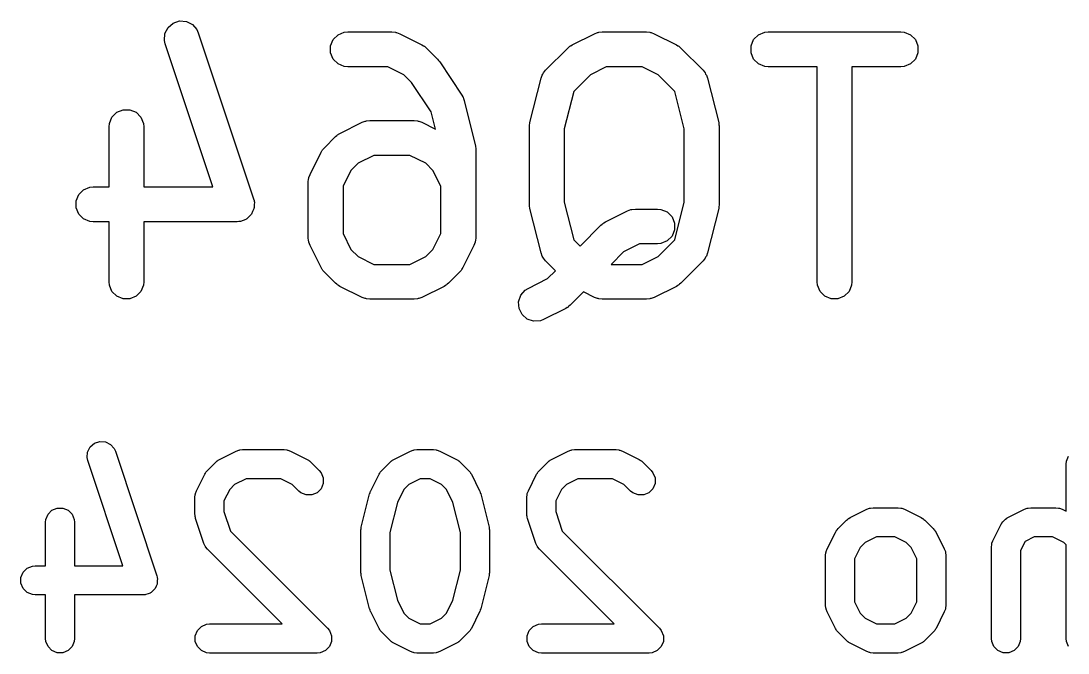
# Model space of a CAD drawing. Extents: x 0.03 to 1.98, y 0.07 to 3.6.
# Drawn here: x 0.7658 to 1.1264, y 2.4607 to 2.6782 of the extents above; entities that cross this region are included whole.
import ezdxf

# ---------------------------------------------------------------- set-up
doc = ezdxf.new("R2010")
doc.units = 0
doc.header["$MEASUREMENT"] = 0
doc.layers.add('BLACK', color=7, linetype='CONTINUOUS')

msp = doc.modelspace()

# ---------------------------------------------------------------- linework, layer by layer
at = {"layer": 'BLACK', "linetype": 'CONTINUOUS'}
for p, q in [((0.81542, 2.67381), (0.81647, 2.67591)), ((0.81647, 2.67591), (0.81824, 2.67744)), ((0.81824, 2.67744), (0.82046, 2.67818)), ((0.82046, 2.67818), (0.82279, 2.67801)), ((0.82279, 2.67801), (0.82489, 2.67697)), ((0.82489, 2.67697), (0.82642, 2.6752)), ((0.81525, 2.67148), (0.81542, 2.67381)), ((0.82642, 2.6752), (0.8269, 2.67412)), ((0.8269, 2.67412), (0.84595, 2.61698)), ((0.87247, 2.66959), (0.87336, 2.67175)), ((0.87336, 2.67175), (0.87502, 2.67341)), ((0.87502, 2.67341), (0.87718, 2.6743)), ((0.87718, 2.6743), (0.87835, 2.67442)), ((0.87835, 2.67442), (0.89359, 2.67442)), ((0.89359, 2.67442), (0.89476, 2.6743)), ((0.89476, 2.6743), (0.89496, 2.67422)), ((0.89496, 2.67422), (0.89517, 2.6742)), ((0.89517, 2.6742), (0.89627, 2.67378)), ((0.89627, 2.67378), (0.90389, 2.66997)), ((0.95567, 2.66997), (0.96329, 2.67378)), ((0.96329, 2.67378), (0.96438, 2.6742)), ((0.96438, 2.6742), (0.9646, 2.67422)), ((0.9646, 2.67422), (0.9648, 2.6743)), ((0.9648, 2.6743), (0.96597, 2.67442)), ((0.96597, 2.67442), (0.98121, 2.67442)), ((0.98121, 2.67442), (0.98238, 2.6743)), ((0.98238, 2.6743), (0.98258, 2.67422)), ((0.98258, 2.67422), (0.98279, 2.6742)), ((0.98279, 2.6742), (0.98389, 2.67378)), ((0.98389, 2.67378), (0.99151, 2.66997)), ((1.01723, 2.66959), (1.01812, 2.67175)), ((1.01812, 2.67175), (1.01978, 2.67341)), ((1.01978, 2.67341), (1.02194, 2.6743)), ((1.02194, 2.6743), (1.02311, 2.67442)), ((1.02311, 2.67442), (1.06883, 2.67442)), ((1.06883, 2.67442), (1.07, 2.6743)), ((1.07, 2.6743), (1.07216, 2.67341)), ((1.07216, 2.67341), (1.07382, 2.67175)), ((1.07382, 2.67175), (1.07471, 2.66959)), ((0.81552, 2.67033), (0.81525, 2.67148)), ((0.83193, 2.62108), (0.81552, 2.67033)), ((0.87247, 2.66725), (0.87247, 2.66959)), ((0.90389, 2.66997), (0.90439, 2.66966)), ((0.90439, 2.66966), (0.90454, 2.6696)), ((0.90454, 2.6696), (0.90471, 2.66946)), ((0.90471, 2.66946), (0.90489, 2.66935)), ((0.90489, 2.66935), (0.90499, 2.66923)), ((0.90499, 2.66923), (0.90545, 2.66885)), ((0.90545, 2.66885), (0.90926, 2.66504)), ((0.94649, 2.66123), (0.95411, 2.66885)), ((0.95411, 2.66885), (0.95457, 2.66923)), ((0.95457, 2.66923), (0.95467, 2.66935)), ((0.95467, 2.66935), (0.95485, 2.66946)), ((0.95485, 2.66946), (0.95502, 2.6696)), ((0.95502, 2.6696), (0.95516, 2.66966)), ((0.95516, 2.66966), (0.95567, 2.66997)), ((0.99151, 2.66997), (0.99201, 2.66966)), ((0.99201, 2.66966), (0.99216, 2.6696)), ((0.99216, 2.6696), (0.99232, 2.66946)), ((0.99232, 2.66946), (0.99251, 2.66935)), ((0.99251, 2.66935), (0.99261, 2.66923)), ((0.99261, 2.66923), (0.99307, 2.66885)), ((0.99307, 2.66885), (1.00069, 2.66123)), ((1.01723, 2.66725), (1.01723, 2.66959)), ((1.07471, 2.66959), (1.07471, 2.66725)), ((0.87336, 2.66508), (0.87247, 2.66725)), ((0.87502, 2.66343), (0.87336, 2.66508)), ((0.90926, 2.66504), (0.90926, 2.66504)), ((0.90926, 2.66504), (0.90926, 2.66504)), ((0.90926, 2.66504), (0.90964, 2.66458)), ((0.90964, 2.66458), (0.91001, 2.66413)), ((1.01812, 2.66508), (1.01723, 2.66725)), ((1.01978, 2.66343), (1.01812, 2.66508)), ((1.07382, 2.66508), (1.07216, 2.66343)), ((1.07471, 2.66725), (1.07382, 2.66508)), ((0.87718, 2.66253), (0.87502, 2.66343)), ((0.87835, 2.66242), (0.87718, 2.66253)), ((0.89217, 2.66242), (0.87835, 2.66242)), ((0.89765, 2.65968), (0.89217, 2.66242)), ((0.91001, 2.66413), (0.91001, 2.66413)), ((0.91001, 2.66413), (0.91001, 2.66413)), ((0.91001, 2.66413), (0.91763, 2.6527)), ((0.94574, 2.66032), (0.94649, 2.66123)), ((0.96739, 2.66242), (0.9619, 2.65968)), ((0.97979, 2.66242), (0.96739, 2.66242)), ((0.98527, 2.65968), (0.97979, 2.66242)), ((1.00069, 2.66123), (1.00143, 2.66032)), ((1.02194, 2.66253), (1.01978, 2.66343)), ((1.02311, 2.66242), (1.02194, 2.66253)), ((1.03997, 2.66242), (1.02311, 2.66242)), ((1.03997, 2.58842), (1.03997, 2.66242)), ((1.06883, 2.66242), (1.05197, 2.66242)), ((1.05197, 2.66242), (1.05197, 2.58842)), ((1.07, 2.66253), (1.06883, 2.66242)), ((1.07216, 2.66343), (1.07, 2.66253)), ((0.90035, 2.65698), (0.89765, 2.65968)), ((0.9411, 2.64321), (0.94491, 2.65844)), ((0.94491, 2.65844), (0.94531, 2.65955)), ((0.94531, 2.65955), (0.94557, 2.65991)), ((0.94557, 2.65991), (0.94574, 2.66032)), ((0.9619, 2.65968), (0.95615, 2.65392)), ((0.99103, 2.65392), (0.98527, 2.65968)), ((1.00143, 2.66032), (1.0016, 2.65991)), ((1.0016, 2.65991), (1.00187, 2.65955)), ((1.00187, 2.65955), (1.00227, 2.65844)), ((1.00227, 2.65844), (1.00608, 2.64321)), ((0.90707, 2.64691), (0.90035, 2.65698)), ((0.95615, 2.65392), (0.95292, 2.64101)), ((0.99425, 2.64101), (0.99103, 2.65392)), ((0.91763, 2.6527), (0.91797, 2.65205)), ((0.91797, 2.65205), (0.91806, 2.65193)), ((0.91806, 2.65193), (0.91811, 2.65179)), ((0.91811, 2.65179), (0.91818, 2.65166)), ((0.91818, 2.65166), (0.91821, 2.65152)), ((0.91821, 2.65152), (0.91846, 2.65083)), ((0.91846, 2.65083), (0.92227, 2.63559)), ((0.79717, 2.64508), (0.79883, 2.64674)), ((0.79883, 2.64674), (0.80099, 2.64764)), ((0.80099, 2.64764), (0.80333, 2.64764)), ((0.80333, 2.64764), (0.80549, 2.64674)), ((0.80549, 2.64674), (0.80715, 2.64508)), ((0.90855, 2.64098), (0.90707, 2.64691)), ((0.79616, 2.64175), (0.79627, 2.64292)), ((0.79627, 2.64292), (0.79717, 2.64508)), ((0.80715, 2.64508), (0.80804, 2.64292)), ((0.80804, 2.64292), (0.80816, 2.64175)), ((0.87567, 2.6395), (0.88329, 2.64331)), ((0.88329, 2.64331), (0.88438, 2.64373)), ((0.88438, 2.64373), (0.8846, 2.64374)), ((0.8846, 2.64374), (0.8848, 2.64383)), ((0.8848, 2.64383), (0.88597, 2.64394)), ((0.88597, 2.64394), (0.90121, 2.64394)), ((0.90121, 2.64394), (0.90238, 2.64383)), ((0.90238, 2.64383), (0.90258, 2.64374)), ((0.90258, 2.64374), (0.90279, 2.64373)), ((0.90279, 2.64373), (0.90389, 2.64331)), ((0.90389, 2.64331), (0.90855, 2.64098)), ((0.94099, 2.64248), (0.94104, 2.64292)), ((0.94104, 2.64292), (0.94107, 2.643)), ((0.94107, 2.643), (0.9411, 2.64321)), ((1.00608, 2.64321), (1.00611, 2.643)), ((1.00611, 2.643), (1.00614, 2.64292)), ((1.00614, 2.64292), (1.00618, 2.64248)), ((0.79616, 2.62108), (0.79616, 2.64175)), ((0.80816, 2.64175), (0.80816, 2.62108)), ((0.87516, 2.63918), (0.87567, 2.6395)), ((0.94092, 2.64175), (0.94094, 2.64196)), ((0.94092, 2.61508), (0.94092, 2.64175)), ((0.94093, 2.64204), (0.94099, 2.64248)), ((0.94094, 2.64196), (0.94093, 2.64204)), ((0.95292, 2.64101), (0.95292, 2.61582)), ((0.99425, 2.61582), (0.99425, 2.64101)), ((1.00618, 2.64248), (1.00625, 2.64204)), ((1.00625, 2.64204), (1.00623, 2.64196)), ((1.00623, 2.64196), (1.00625, 2.64175)), ((1.00625, 2.64175), (1.00625, 2.61508)), ((0.8703, 2.63457), (0.87411, 2.63837)), ((0.87411, 2.63837), (0.87457, 2.63875)), ((0.87457, 2.63875), (0.87467, 2.63887)), ((0.87467, 2.63887), (0.87485, 2.63899)), ((0.87485, 2.63899), (0.87502, 2.63912)), ((0.87502, 2.63912), (0.87516, 2.63918)), ((0.86536, 2.62539), (0.86917, 2.63301)), ((0.86917, 2.63301), (0.86949, 2.63351)), ((0.86949, 2.63351), (0.86955, 2.63366)), ((0.86955, 2.63366), (0.86969, 2.63382)), ((0.86969, 2.63382), (0.8698, 2.634)), ((0.8698, 2.634), (0.86992, 2.6341)), ((0.86992, 2.6341), (0.8703, 2.63457)), ((0.92227, 2.63559), (0.9223, 2.63538)), ((0.9223, 2.63538), (0.92233, 2.6353)), ((0.92233, 2.6353), (0.92237, 2.63486)), ((0.92237, 2.63486), (0.92244, 2.63442)), ((0.92244, 2.63442), (0.92243, 2.63434)), ((0.92243, 2.63434), (0.92245, 2.63413)), ((0.92245, 2.63413), (0.92245, 2.60366)), ((0.8819, 2.6292), (0.87947, 2.62677)), ((0.88739, 2.63194), (0.8819, 2.6292)), ((0.89979, 2.63194), (0.88739, 2.63194)), ((0.90527, 2.6292), (0.89979, 2.63194)), ((0.9077, 2.62677), (0.90527, 2.6292)), ((0.86494, 2.62429), (0.86536, 2.62539)), ((0.87947, 2.62677), (0.87673, 2.62129)), ((0.91045, 2.62129), (0.9077, 2.62677)), ((0.86473, 2.6227), (0.86485, 2.62387)), ((0.86473, 2.60366), (0.86473, 2.6227)), ((0.86485, 2.62387), (0.86493, 2.62407)), ((0.86493, 2.62407), (0.86494, 2.62429)), ((0.87673, 2.62129), (0.87673, 2.60507)), ((0.91045, 2.60507), (0.91045, 2.62129)), ((0.78485, 2.61625), (0.78574, 2.61842)), ((0.78574, 2.61842), (0.7874, 2.62007)), ((0.7874, 2.62007), (0.78956, 2.62097)), ((0.78956, 2.62097), (0.79073, 2.62108)), ((0.79073, 2.62108), (0.79616, 2.62108)), ((0.80816, 2.62108), (0.83193, 2.62108)), ((0.78485, 2.61391), (0.78485, 2.61625)), ((0.84595, 2.61698), (0.84608, 2.6164)), ((0.84608, 2.6164), (0.84614, 2.61625)), ((0.84614, 2.61625), (0.84614, 2.61613)), ((0.84614, 2.61613), (0.84621, 2.61583)), ((0.84621, 2.61583), (0.84614, 2.61488)), ((0.84614, 2.61488), (0.84614, 2.61391)), ((0.94094, 2.61488), (0.94092, 2.61508)), ((0.94093, 2.61479), (0.94094, 2.61488)), ((0.94099, 2.61435), (0.94093, 2.61479)), ((0.94104, 2.61391), (0.94099, 2.61435)), ((0.95292, 2.61582), (0.95615, 2.60291)), ((0.99103, 2.60291), (0.99425, 2.61582)), ((1.00618, 2.61435), (1.00614, 2.61391)), ((1.00625, 2.61479), (1.00618, 2.61435)), ((1.00625, 2.61508), (1.00623, 2.61488)), ((1.00623, 2.61488), (1.00625, 2.61479)), ((0.78574, 2.61175), (0.78485, 2.61391)), ((0.7874, 2.6101), (0.78574, 2.61175)), ((0.84427, 2.61078), (0.84359, 2.6101)), ((0.84499, 2.61141), (0.84427, 2.61078)), ((0.84509, 2.6116), (0.84499, 2.61141)), ((0.84524, 2.61175), (0.84509, 2.6116)), ((0.84561, 2.61264), (0.84524, 2.61175)), ((0.84604, 2.6135), (0.84561, 2.61264)), ((0.84606, 2.61371), (0.84604, 2.6135)), ((0.84614, 2.61391), (0.84606, 2.61371)), ((0.94107, 2.61383), (0.94104, 2.61391)), ((0.9411, 2.61363), (0.94107, 2.61383)), ((0.94491, 2.59839), (0.9411, 2.61363)), ((0.9671, 2.60902), (0.97471, 2.61283)), ((0.97471, 2.61283), (0.97581, 2.61325)), ((0.97581, 2.61325), (0.97603, 2.61327)), ((0.97603, 2.61327), (0.97623, 2.61335)), ((0.97623, 2.61335), (0.9774, 2.61347)), ((0.9774, 2.61347), (0.98502, 2.61347)), ((0.98502, 2.61347), (0.98619, 2.61335)), ((0.98619, 2.61335), (0.98835, 2.61245)), ((0.98835, 2.61245), (0.99001, 2.6108)), ((0.99001, 2.6108), (0.9909, 2.60864)), ((1.00608, 2.61363), (1.00227, 2.59839)), ((1.00611, 2.61383), (1.00608, 2.61363)), ((1.00614, 2.61391), (1.00611, 2.61383)), ((0.78956, 2.6092), (0.7874, 2.6101)), ((0.79073, 2.60908), (0.78956, 2.6092)), ((0.79616, 2.60908), (0.79073, 2.60908)), ((0.79616, 2.58842), (0.79616, 2.60908)), ((0.84025, 2.60908), (0.80816, 2.60908)), ((0.80816, 2.60908), (0.80816, 2.58842)), ((0.84085, 2.60914), (0.84025, 2.60908)), ((0.84101, 2.60913), (0.84085, 2.60914)), ((0.84112, 2.60917), (0.84101, 2.60913)), ((0.84143, 2.6092), (0.84112, 2.60917)), ((0.84231, 2.60957), (0.84143, 2.6092)), ((0.84323, 2.60987), (0.84231, 2.60957)), ((0.84339, 2.61001), (0.84323, 2.60987)), ((0.84359, 2.6101), (0.84339, 2.61001)), ((0.95835, 2.60071), (0.96554, 2.6079)), ((0.96554, 2.6079), (0.966, 2.60828)), ((0.966, 2.60828), (0.9661, 2.6084)), ((0.9661, 2.6084), (0.96628, 2.60851)), ((0.96628, 2.60851), (0.96645, 2.60864)), ((0.96645, 2.60864), (0.96659, 2.60871)), ((0.96659, 2.60871), (0.9671, 2.60902)), ((0.9909, 2.60864), (0.9909, 2.60629)), ((0.86485, 2.60249), (0.86473, 2.60366)), ((0.87673, 2.60507), (0.87947, 2.59959)), ((0.9077, 2.59959), (0.91045, 2.60507)), ((0.92245, 2.60366), (0.92233, 2.60249)), ((0.99001, 2.60413), (0.98835, 2.60248)), ((0.9909, 2.60629), (0.99001, 2.60413)), ((0.86493, 2.60229), (0.86485, 2.60249)), ((0.86494, 2.60207), (0.86493, 2.60229)), ((0.86536, 2.60097), (0.86494, 2.60207)), ((0.86917, 2.59335), (0.86536, 2.60097)), ((0.92181, 2.60097), (0.918, 2.59335)), ((0.92223, 2.60207), (0.92181, 2.60097)), ((0.92225, 2.60229), (0.92223, 2.60207)), ((0.92233, 2.60249), (0.92225, 2.60229)), ((0.95615, 2.60291), (0.95835, 2.60071)), ((0.97881, 2.60147), (0.97333, 2.59872)), ((0.98502, 2.60147), (0.97881, 2.60147)), ((0.98619, 2.60158), (0.98502, 2.60147)), ((0.98527, 2.59716), (0.99103, 2.60291)), ((0.98835, 2.60248), (0.98619, 2.60158)), ((0.87947, 2.59959), (0.8819, 2.59716)), ((0.8819, 2.59716), (0.88739, 2.59442)), ((0.89979, 2.59442), (0.90527, 2.59716)), ((0.90527, 2.59716), (0.9077, 2.59959)), ((0.94531, 2.59728), (0.94491, 2.59839)), ((0.94557, 2.59692), (0.94531, 2.59728)), ((0.94574, 2.59651), (0.94557, 2.59692)), ((0.94649, 2.5956), (0.94574, 2.59651)), ((0.97333, 2.59872), (0.96903, 2.59442)), ((0.97979, 2.59442), (0.98527, 2.59716)), ((1.00143, 2.59651), (1.00069, 2.5956)), ((1.0016, 2.59692), (1.00143, 2.59651)), ((1.00187, 2.59728), (1.0016, 2.59692)), ((1.00227, 2.59839), (1.00187, 2.59728)), ((0.86949, 2.59285), (0.86917, 2.59335)), ((0.86955, 2.5927), (0.86949, 2.59285)), ((0.86969, 2.59254), (0.86955, 2.5927)), ((0.8698, 2.59236), (0.86969, 2.59254)), ((0.88739, 2.59442), (0.89979, 2.59442)), ((0.91749, 2.59254), (0.91738, 2.59236)), ((0.91762, 2.5927), (0.91749, 2.59254)), ((0.91769, 2.59285), (0.91762, 2.5927)), ((0.918, 2.59335), (0.91769, 2.59285)), ((0.94986, 2.59223), (0.94649, 2.5956)), ((0.96903, 2.59442), (0.97979, 2.59442)), ((1.00069, 2.5956), (0.99307, 2.58798)), ((0.86992, 2.59225), (0.8698, 2.59236)), ((0.8703, 2.59179), (0.86992, 2.59225)), ((0.87411, 2.58798), (0.8703, 2.59179)), ((0.91688, 2.59179), (0.91307, 2.58798)), ((0.91726, 2.59225), (0.91688, 2.59179)), ((0.91738, 2.59236), (0.91726, 2.59225)), ((0.94043, 2.58617), (0.94718, 2.58954)), ((0.94718, 2.58954), (0.94986, 2.59223)), ((0.79627, 2.58725), (0.79616, 2.58842)), ((0.79717, 2.58508), (0.79627, 2.58725)), ((0.80804, 2.58725), (0.80715, 2.58508)), ((0.80816, 2.58842), (0.80804, 2.58725)), ((0.87457, 2.58761), (0.87411, 2.58798)), ((0.87467, 2.58749), (0.87457, 2.58761)), ((0.87485, 2.58737), (0.87467, 2.58749)), ((0.87502, 2.58724), (0.87485, 2.58737)), ((0.87516, 2.58718), (0.87502, 2.58724)), ((0.87567, 2.58686), (0.87516, 2.58718)), ((0.88329, 2.58305), (0.87567, 2.58686)), ((0.91151, 2.58686), (0.90389, 2.58305)), ((0.91201, 2.58718), (0.91151, 2.58686)), ((0.91216, 2.58724), (0.91201, 2.58718)), ((0.91232, 2.58737), (0.91216, 2.58724)), ((0.91251, 2.58749), (0.91232, 2.58737)), ((0.91261, 2.58761), (0.91251, 2.58749)), ((0.91307, 2.58798), (0.91261, 2.58761)), ((0.9379, 2.58377), (0.93943, 2.58554)), ((0.93943, 2.58554), (0.94043, 2.58617)), ((0.99151, 2.58686), (0.98389, 2.58305)), ((0.99201, 2.58718), (0.99151, 2.58686)), ((0.99216, 2.58724), (0.99201, 2.58718)), ((0.99232, 2.58737), (0.99216, 2.58724)), ((0.99251, 2.58749), (0.99232, 2.58737)), ((0.99261, 2.58761), (0.99251, 2.58749)), ((0.99307, 2.58798), (0.99261, 2.58761)), ((1.04008, 2.58725), (1.03997, 2.58842)), ((1.04098, 2.58508), (1.04008, 2.58725)), ((1.05185, 2.58725), (1.05096, 2.58508)), ((1.05197, 2.58842), (1.05185, 2.58725)), ((0.79883, 2.58343), (0.79717, 2.58508)), ((0.80099, 2.58253), (0.79883, 2.58343)), ((0.80333, 2.58253), (0.80099, 2.58253)), ((0.80549, 2.58343), (0.80333, 2.58253)), ((0.80715, 2.58508), (0.80549, 2.58343)), ((0.88438, 2.58263), (0.88329, 2.58305)), ((0.8846, 2.58262), (0.88438, 2.58263)), ((0.8848, 2.58253), (0.8846, 2.58262)), ((0.88597, 2.58242), (0.8848, 2.58253)), ((0.90121, 2.58242), (0.88597, 2.58242)), ((0.90238, 2.58253), (0.90121, 2.58242)), ((0.90258, 2.58262), (0.90238, 2.58253)), ((0.90279, 2.58263), (0.90258, 2.58262)), ((0.90389, 2.58305), (0.90279, 2.58263)), ((0.93716, 2.58155), (0.9379, 2.58377)), ((0.95953, 2.58493), (0.95497, 2.58037)), ((0.96329, 2.58305), (0.95953, 2.58493)), ((0.96438, 2.58263), (0.96329, 2.58305)), ((0.9646, 2.58262), (0.96438, 2.58263)), ((0.9648, 2.58253), (0.9646, 2.58262)), ((0.96597, 2.58242), (0.9648, 2.58253)), ((0.98121, 2.58242), (0.96597, 2.58242)), ((0.98238, 2.58253), (0.98121, 2.58242)), ((0.98258, 2.58262), (0.98238, 2.58253)), ((0.98279, 2.58263), (0.98258, 2.58262)), ((0.98389, 2.58305), (0.98279, 2.58263)), ((1.04264, 2.58343), (1.04098, 2.58508)), ((1.0448, 2.58253), (1.04264, 2.58343)), ((1.04714, 2.58253), (1.0448, 2.58253)), ((1.0493, 2.58343), (1.04714, 2.58253)), ((1.05096, 2.58508), (1.0493, 2.58343)), ((0.93733, 2.57921), (0.93716, 2.58155)), ((0.93837, 2.57712), (0.93733, 2.57921)), ((0.95341, 2.57924), (0.9458, 2.57543)), ((0.95392, 2.57956), (0.95341, 2.57924)), ((0.95406, 2.57962), (0.95392, 2.57956)), ((0.95423, 2.57975), (0.95406, 2.57962)), ((0.95441, 2.57987), (0.95423, 2.57975)), ((0.95451, 2.57999), (0.95441, 2.57987)), ((0.95497, 2.58037), (0.95451, 2.57999)), ((0.94014, 2.57559), (0.93837, 2.57712)), ((0.94236, 2.57485), (0.94014, 2.57559)), ((0.9447, 2.57501), (0.94236, 2.57485)), ((0.9458, 2.57543), (0.9447, 2.57501)), ((0.78877, 2.52985), (0.78964, 2.5316)), ((0.78964, 2.5316), (0.79111, 2.53288)), ((0.79111, 2.53288), (0.79296, 2.53349)), ((0.79296, 2.53349), (0.79491, 2.53336)), ((0.79491, 2.53336), (0.79665, 2.53248)), ((0.79665, 2.53248), (0.79793, 2.53101)), ((0.78863, 2.52791), (0.78877, 2.52985)), ((0.78884, 2.52695), (0.78863, 2.52791)), ((0.79793, 2.53101), (0.79833, 2.53011)), ((0.79833, 2.53011), (0.81262, 2.48726)), ((0.83421, 2.52729), (0.83992, 2.53015)), ((0.83992, 2.53015), (0.84084, 2.5305)), ((0.84084, 2.5305), (0.84102, 2.53051)), ((0.84102, 2.53051), (0.84118, 2.53058)), ((0.84118, 2.53058), (0.84216, 2.53068)), ((0.84216, 2.53068), (0.85645, 2.53068)), ((0.85645, 2.53068), (0.85742, 2.53058)), ((0.85742, 2.53058), (0.85759, 2.53051)), ((0.85759, 2.53051), (0.85777, 2.5305)), ((0.85777, 2.5305), (0.85868, 2.53015)), ((0.85868, 2.53015), (0.8644, 2.52729)), ((0.89421, 2.52729), (0.89992, 2.53015)), ((0.89992, 2.53015), (0.90084, 2.5305)), ((0.90084, 2.5305), (0.90102, 2.53051)), ((0.90102, 2.53051), (0.90118, 2.53058)), ((0.90118, 2.53058), (0.90216, 2.53068)), ((0.90216, 2.53068), (0.90787, 2.53068)), ((0.90787, 2.53068), (0.90885, 2.53058)), ((0.90885, 2.53058), (0.90902, 2.53051)), ((0.90902, 2.53051), (0.90919, 2.5305)), ((0.90919, 2.5305), (0.91011, 2.53015)), ((0.91011, 2.53015), (0.91582, 2.52729)), ((0.9485, 2.52729), (0.95421, 2.53015)), ((0.95421, 2.53015), (0.95512, 2.5305)), ((0.95512, 2.5305), (0.9553, 2.53051)), ((0.9553, 2.53051), (0.95547, 2.53058)), ((0.95547, 2.53058), (0.95645, 2.53068)), ((0.95645, 2.53068), (0.97073, 2.53068)), ((0.97073, 2.53068), (0.97171, 2.53058)), ((0.97171, 2.53058), (0.97187, 2.53051)), ((0.97187, 2.53051), (0.97205, 2.5305)), ((0.97205, 2.5305), (0.97297, 2.53015)), ((0.97297, 2.53015), (0.97868, 2.52729)), ((1.12583, 2.52665), (1.12657, 2.52845)), ((0.80094, 2.49068), (0.78884, 2.52695)), ((0.83005, 2.5235), (0.83291, 2.52635)), ((0.83291, 2.52635), (0.83329, 2.52667)), ((0.83329, 2.52667), (0.83338, 2.52677)), ((0.83338, 2.52677), (0.83353, 2.52686)), ((0.83353, 2.52686), (0.83367, 2.52698)), ((0.83367, 2.52698), (0.83379, 2.52703)), ((0.83379, 2.52703), (0.83421, 2.52729)), ((0.8644, 2.52729), (0.86482, 2.52703)), ((0.86482, 2.52703), (0.86494, 2.52698)), ((0.86494, 2.52698), (0.86507, 2.52686)), ((0.86507, 2.52686), (0.86523, 2.52677)), ((0.86523, 2.52677), (0.86531, 2.52667)), ((0.86531, 2.52667), (0.8657, 2.52635)), ((0.8657, 2.52635), (0.86855, 2.5235)), ((0.89005, 2.5235), (0.89291, 2.52635)), ((0.89291, 2.52635), (0.89329, 2.52667)), ((0.89329, 2.52667), (0.89338, 2.52677)), ((0.89338, 2.52677), (0.89353, 2.52686)), ((0.89353, 2.52686), (0.89367, 2.52698)), ((0.89367, 2.52698), (0.89379, 2.52703)), ((0.89379, 2.52703), (0.89421, 2.52729)), ((0.91582, 2.52729), (0.91624, 2.52703)), ((0.91624, 2.52703), (0.91637, 2.52698)), ((0.91637, 2.52698), (0.9165, 2.52686)), ((0.9165, 2.52686), (0.91665, 2.52677)), ((0.91665, 2.52677), (0.91674, 2.52667)), ((0.91674, 2.52667), (0.91712, 2.52635)), ((0.91712, 2.52635), (0.91998, 2.5235)), ((0.94434, 2.5235), (0.9472, 2.52635)), ((0.9472, 2.52635), (0.94758, 2.52667)), ((0.94758, 2.52667), (0.94767, 2.52677)), ((0.94767, 2.52677), (0.94782, 2.52686)), ((0.94782, 2.52686), (0.94795, 2.52698)), ((0.94795, 2.52698), (0.94808, 2.52703)), ((0.94808, 2.52703), (0.9485, 2.52729)), ((0.97868, 2.52729), (0.9791, 2.52703)), ((0.9791, 2.52703), (0.97922, 2.52698)), ((0.97922, 2.52698), (0.97936, 2.52686)), ((0.97936, 2.52686), (0.97951, 2.52677)), ((0.97951, 2.52677), (0.9796, 2.52667)), ((0.9796, 2.52667), (0.97998, 2.52635)), ((0.97998, 2.52635), (0.98284, 2.5235)), ((1.12573, 2.52568), (1.12583, 2.52665)), ((1.12573, 2.50948), (1.12573, 2.52568)), ((0.82626, 2.51648), (0.82912, 2.5222)), ((0.82912, 2.5222), (0.82938, 2.52262)), ((0.82938, 2.52262), (0.82943, 2.52274)), ((0.82943, 2.52274), (0.82954, 2.52288)), ((0.82954, 2.52288), (0.82964, 2.52303)), ((0.82964, 2.52303), (0.82974, 2.52311)), ((0.82974, 2.52311), (0.83005, 2.5235)), ((0.84334, 2.52068), (0.83941, 2.51871)), ((0.85527, 2.52068), (0.84334, 2.52068)), ((0.8592, 2.51871), (0.85527, 2.52068)), ((0.86855, 2.5235), (0.86917, 2.52274)), ((0.86917, 2.52274), (0.86992, 2.52094)), ((0.86992, 2.52094), (0.86992, 2.51899)), ((0.88626, 2.51648), (0.88912, 2.5222)), ((0.88912, 2.5222), (0.88938, 2.52262)), ((0.88938, 2.52262), (0.88943, 2.52274)), ((0.88943, 2.52274), (0.88954, 2.52288)), ((0.88954, 2.52288), (0.88964, 2.52303)), ((0.88964, 2.52303), (0.88974, 2.52311)), ((0.88974, 2.52311), (0.89005, 2.5235)), ((0.90334, 2.52068), (0.89941, 2.51871)), ((0.90669, 2.52068), (0.90334, 2.52068)), ((0.91063, 2.51871), (0.90669, 2.52068)), ((0.91998, 2.5235), (0.9203, 2.52311)), ((0.9203, 2.52311), (0.9204, 2.52303)), ((0.9204, 2.52303), (0.92049, 2.52288)), ((0.92049, 2.52288), (0.9206, 2.52274)), ((0.9206, 2.52274), (0.92065, 2.52262)), ((0.92065, 2.52262), (0.92092, 2.5222)), ((0.92092, 2.5222), (0.92377, 2.51648)), ((0.94054, 2.51648), (0.9434, 2.5222)), ((0.9434, 2.5222), (0.94367, 2.52262)), ((0.94367, 2.52262), (0.94372, 2.52274)), ((0.94372, 2.52274), (0.94383, 2.52288)), ((0.94383, 2.52288), (0.94392, 2.52303)), ((0.94392, 2.52303), (0.94402, 2.52311)), ((0.94402, 2.52311), (0.94434, 2.5235)), ((0.95763, 2.52068), (0.95369, 2.51871)), ((0.96955, 2.52068), (0.95763, 2.52068)), ((0.97348, 2.51871), (0.96955, 2.52068)), ((0.98284, 2.5235), (0.98346, 2.52274)), ((0.98346, 2.52274), (0.98421, 2.52094)), ((0.98421, 2.52094), (0.98421, 2.51899)), ((0.8377, 2.517), (0.83573, 2.51307)), ((0.83941, 2.51871), (0.8377, 2.517)), ((0.86148, 2.51643), (0.8592, 2.51871)), ((0.86917, 2.51718), (0.86779, 2.5158)), ((0.86992, 2.51899), (0.86917, 2.51718)), ((0.8977, 2.517), (0.89545, 2.5125)), ((0.89941, 2.51871), (0.8977, 2.517)), ((0.91234, 2.517), (0.91063, 2.51871)), ((0.91458, 2.5125), (0.91234, 2.517)), ((0.95198, 2.517), (0.95002, 2.51307)), ((0.95369, 2.51871), (0.95198, 2.517)), ((0.97577, 2.51643), (0.97348, 2.51871)), ((0.98346, 2.51718), (0.98208, 2.5158)), ((0.98421, 2.51899), (0.98346, 2.51718)), ((0.82573, 2.51425), (0.82583, 2.51522)), ((0.82573, 2.50853), (0.82573, 2.51425)), ((0.82583, 2.51522), (0.8259, 2.51539)), ((0.8259, 2.51539), (0.82591, 2.51557)), ((0.82591, 2.51557), (0.82626, 2.51648)), ((0.86224, 2.5158), (0.86148, 2.51643)), ((0.86404, 2.51506), (0.86224, 2.5158)), ((0.86599, 2.51506), (0.86404, 2.51506)), ((0.86779, 2.5158), (0.86599, 2.51506)), ((0.88302, 2.50403), (0.88588, 2.51546)), ((0.88588, 2.51546), (0.88591, 2.51553)), ((0.88591, 2.51557), (0.88606, 2.51597)), ((0.88591, 2.51553), (0.88591, 2.51557)), ((0.88606, 2.51597), (0.88621, 2.51638)), ((0.88621, 2.51638), (0.88623, 2.51641)), ((0.88623, 2.51641), (0.88626, 2.51648)), ((0.92377, 2.51648), (0.9238, 2.51641)), ((0.9238, 2.51641), (0.92382, 2.51638)), ((0.92382, 2.51638), (0.92397, 2.51597)), ((0.92397, 2.51597), (0.92412, 2.51557)), ((0.92412, 2.51557), (0.92413, 2.51553)), ((0.92413, 2.51553), (0.92415, 2.51546)), ((0.92415, 2.51546), (0.92701, 2.50403)), ((0.94002, 2.51425), (0.94011, 2.51522)), ((0.94002, 2.50853), (0.94002, 2.51425)), ((0.94011, 2.51522), (0.94018, 2.51539)), ((0.94018, 2.51539), (0.94019, 2.51557)), ((0.94019, 2.51557), (0.94054, 2.51648)), ((0.97652, 2.5158), (0.97577, 2.51643)), ((0.97833, 2.51506), (0.97652, 2.5158)), ((0.98028, 2.51506), (0.97833, 2.51506)), ((0.98208, 2.5158), (0.98028, 2.51506)), ((0.77515, 2.50845), (0.77652, 2.50983)), ((0.77652, 2.50983), (0.77833, 2.51058)), ((0.77833, 2.51058), (0.78028, 2.51058)), ((0.78028, 2.51058), (0.78208, 2.50983)), ((0.78208, 2.50983), (0.78346, 2.50845)), ((0.83573, 2.51307), (0.83573, 2.50934)), ((0.89545, 2.5125), (0.89287, 2.5022)), ((0.91716, 2.5022), (0.91458, 2.5125)), ((0.95002, 2.51307), (0.95002, 2.50934)), ((1.05135, 2.50729), (1.05707, 2.51015)), ((1.05707, 2.51015), (1.05798, 2.5105)), ((1.05798, 2.5105), (1.05816, 2.51051)), ((1.05816, 2.51051), (1.05833, 2.51058)), ((1.05833, 2.51058), (1.0593, 2.51068)), ((1.0593, 2.51068), (1.06787, 2.51068)), ((1.06787, 2.51068), (1.06885, 2.51058)), ((1.06885, 2.51058), (1.06902, 2.51051)), ((1.06902, 2.51051), (1.06919, 2.5105)), ((1.06919, 2.5105), (1.07011, 2.51015)), ((1.07011, 2.51015), (1.07582, 2.50729)), ((1.10564, 2.50729), (1.11135, 2.51015)), ((1.11135, 2.51015), (1.11227, 2.5105)), ((1.11227, 2.5105), (1.11245, 2.51051)), ((1.11245, 2.51051), (1.11261, 2.51058)), ((1.11261, 2.51058), (1.11359, 2.51068)), ((1.11359, 2.51068), (1.12216, 2.51068)), ((1.12216, 2.51068), (1.12314, 2.51058)), ((1.12314, 2.51058), (1.1233, 2.51051)), ((1.1233, 2.51051), (1.12348, 2.5105)), ((1.12348, 2.5105), (1.1244, 2.51015)), ((1.1244, 2.51015), (1.12573, 2.50948)), ((0.7743, 2.50568), (0.7744, 2.50665)), ((0.7744, 2.50665), (0.77515, 2.50845)), ((0.78346, 2.50845), (0.78421, 2.50665)), ((0.78421, 2.50665), (0.7843, 2.50568)), ((0.82578, 2.50804), (0.82573, 2.50853)), ((0.82577, 2.50791), (0.82578, 2.50804)), ((0.82581, 2.50773), (0.82577, 2.50791)), ((0.82583, 2.50756), (0.82581, 2.50773)), ((0.82588, 2.50744), (0.82583, 2.50756)), ((0.82599, 2.50695), (0.82588, 2.50744)), ((0.82884, 2.49838), (0.82599, 2.50695)), ((0.83573, 2.50934), (0.83796, 2.50266)), ((0.94007, 2.50804), (0.94002, 2.50853)), ((0.94006, 2.50791), (0.94007, 2.50804)), ((0.9401, 2.50773), (0.94006, 2.50791)), ((0.94011, 2.50756), (0.9401, 2.50773)), ((0.94016, 2.50744), (0.94011, 2.50756)), ((0.94027, 2.50695), (0.94016, 2.50744)), ((0.94313, 2.49838), (0.94027, 2.50695)), ((0.95002, 2.50934), (0.95224, 2.50266)), ((1.0472, 2.5035), (1.05005, 2.50635)), ((1.05005, 2.50635), (1.05044, 2.50667)), ((1.05044, 2.50667), (1.05052, 2.50677)), ((1.05052, 2.50677), (1.05067, 2.50686)), ((1.05067, 2.50686), (1.05081, 2.50698)), ((1.05081, 2.50698), (1.05093, 2.50703)), ((1.05093, 2.50703), (1.05135, 2.50729)), ((1.07582, 2.50729), (1.07624, 2.50703)), ((1.07624, 2.50703), (1.07637, 2.50698)), ((1.07637, 2.50698), (1.0765, 2.50686)), ((1.0765, 2.50686), (1.07665, 2.50677)), ((1.07665, 2.50677), (1.07674, 2.50667)), ((1.07674, 2.50667), (1.07712, 2.50635)), ((1.07712, 2.50635), (1.07998, 2.5035)), ((1.10361, 2.50539), (1.10392, 2.50588)), ((1.10392, 2.50588), (1.1044, 2.5063)), ((1.1044, 2.5063), (1.10481, 2.50677)), ((1.10481, 2.50677), (1.1053, 2.50708)), ((1.1053, 2.50708), (1.1054, 2.50716)), ((1.1054, 2.50716), (1.10547, 2.50719)), ((1.10547, 2.50719), (1.10564, 2.50729)), ((0.7743, 2.49068), (0.7743, 2.50568)), ((0.7843, 2.50568), (0.7843, 2.49068)), ((0.83796, 2.50266), (0.87141, 2.46921)), ((0.88287, 2.50282), (0.88289, 2.50299)), ((0.88287, 2.48853), (0.88287, 2.50282)), ((0.88288, 2.50306), (0.88293, 2.50343)), ((0.88289, 2.50299), (0.88288, 2.50306)), ((0.88293, 2.50343), (0.88297, 2.50379)), ((0.88297, 2.50379), (0.883, 2.50386)), ((0.883, 2.50386), (0.88302, 2.50403)), ((0.92701, 2.50403), (0.92704, 2.50386)), ((0.92704, 2.50386), (0.92706, 2.50379)), ((0.92706, 2.50379), (0.9271, 2.50343)), ((0.9271, 2.50343), (0.92715, 2.50306)), ((0.92715, 2.50306), (0.92714, 2.50299)), ((0.92714, 2.50299), (0.92716, 2.50282)), ((0.92716, 2.50282), (0.92716, 2.48853)), ((0.95224, 2.50266), (0.9857, 2.46921)), ((1.04626, 2.5022), (1.04652, 2.50262)), ((1.04652, 2.50262), (1.04657, 2.50274)), ((1.04657, 2.50274), (1.04669, 2.50288)), ((1.04669, 2.50288), (1.04678, 2.50303)), ((1.04678, 2.50303), (1.04688, 2.50311)), ((1.04688, 2.50311), (1.0472, 2.5035)), ((1.07998, 2.5035), (1.0803, 2.50311)), ((1.0803, 2.50311), (1.0804, 2.50303)), ((1.0804, 2.50303), (1.08049, 2.50288)), ((1.08049, 2.50288), (1.0806, 2.50274)), ((1.0806, 2.50274), (1.08065, 2.50262)), ((1.08065, 2.50262), (1.08092, 2.5022)), ((1.10054, 2.49934), (1.1034, 2.50506)), ((1.1034, 2.50506), (1.1035, 2.50522)), ((1.1035, 2.50522), (1.10353, 2.5053)), ((1.10353, 2.5053), (1.10361, 2.50539)), ((0.89287, 2.5022), (0.89287, 2.48915)), ((0.91716, 2.48915), (0.91716, 2.5022)), ((1.0434, 2.49648), (1.04626, 2.5022)), ((1.05655, 2.49871), (1.05484, 2.497)), ((1.06048, 2.50068), (1.05655, 2.49871)), ((1.06669, 2.50068), (1.06048, 2.50068)), ((1.07063, 2.49871), (1.06669, 2.50068)), ((1.07234, 2.497), (1.07063, 2.49871)), ((1.08092, 2.5022), (1.08377, 2.49648)), ((1.10019, 2.49843), (1.10054, 2.49934)), ((1.1116, 2.49909), (1.11002, 2.49592)), ((1.11477, 2.50068), (1.1116, 2.49909)), ((1.12098, 2.50068), (1.11477, 2.50068)), ((1.12491, 2.49871), (1.12098, 2.50068)), ((1.12573, 2.49789), (1.12491, 2.49871)), ((0.82924, 2.49749), (0.82884, 2.49838)), ((0.82936, 2.49735), (0.82924, 2.49749)), ((0.82943, 2.49718), (0.82936, 2.49735)), ((0.83005, 2.49643), (0.82943, 2.49718)), ((0.8558, 2.47068), (0.83005, 2.49643)), ((0.94353, 2.49749), (0.94313, 2.49838)), ((0.94365, 2.49735), (0.94353, 2.49749)), ((0.94372, 2.49718), (0.94365, 2.49735)), ((0.94434, 2.49643), (0.94372, 2.49718)), ((0.97009, 2.47068), (0.94434, 2.49643)), ((1.04287, 2.49425), (1.04297, 2.49522)), ((1.04297, 2.49522), (1.04304, 2.49539)), ((1.04304, 2.49539), (1.04305, 2.49557)), ((1.04305, 2.49557), (1.0434, 2.49648)), ((1.05484, 2.497), (1.05287, 2.49307)), ((1.0743, 2.49307), (1.07234, 2.497)), ((1.08377, 2.49648), (1.08413, 2.49557)), ((1.08413, 2.49557), (1.08414, 2.49539)), ((1.08414, 2.49539), (1.08421, 2.49522)), ((1.08421, 2.49522), (1.0843, 2.49425)), ((1.10002, 2.4971), (1.10011, 2.49808)), ((1.10002, 2.46568), (1.10002, 2.4971)), ((1.10011, 2.49808), (1.10018, 2.49825)), ((1.10018, 2.49825), (1.10019, 2.49843)), ((1.11002, 2.49592), (1.11002, 2.46568)), ((1.12573, 2.46568), (1.12573, 2.49789)), ((1.04287, 2.4771), (1.04287, 2.49425)), ((1.05287, 2.49307), (1.05287, 2.47829)), ((1.0743, 2.47829), (1.0743, 2.49307)), ((1.0843, 2.49425), (1.0843, 2.4771)), ((0.76583, 2.48665), (0.76657, 2.48845)), ((0.76657, 2.48845), (0.76795, 2.48983)), ((0.76795, 2.48983), (0.76976, 2.49058)), ((0.76976, 2.49058), (0.77073, 2.49068)), ((0.77073, 2.49068), (0.7743, 2.49068)), ((0.7843, 2.49068), (0.80094, 2.49068)), ((0.88289, 2.48836), (0.88287, 2.48853)), ((0.88288, 2.48829), (0.88289, 2.48836)), ((0.88293, 2.48793), (0.88288, 2.48829)), ((0.88297, 2.48756), (0.88293, 2.48793)), ((0.89287, 2.48915), (0.89545, 2.47885)), ((0.91458, 2.47885), (0.91716, 2.48915)), ((0.9271, 2.48793), (0.92706, 2.48756)), ((0.92715, 2.48829), (0.9271, 2.48793)), ((0.92716, 2.48853), (0.92714, 2.48836)), ((0.92714, 2.48836), (0.92715, 2.48829)), ((0.76583, 2.4847), (0.76583, 2.48665)), ((0.76657, 2.4829), (0.76583, 2.4847)), ((0.8127, 2.48436), (0.81234, 2.48364)), ((0.81262, 2.48726), (0.81273, 2.48677)), ((0.81271, 2.48453), (0.8127, 2.48436)), ((0.81278, 2.4847), (0.81271, 2.48453)), ((0.81273, 2.48677), (0.81278, 2.48665)), ((0.81278, 2.48665), (0.81278, 2.48655)), ((0.81278, 2.48655), (0.81283, 2.4863)), ((0.81283, 2.4863), (0.81278, 2.4855)), ((0.81278, 2.4855), (0.81278, 2.4847)), ((0.883, 2.48749), (0.88297, 2.48756)), ((0.88302, 2.48732), (0.883, 2.48749)), ((0.88588, 2.47589), (0.88302, 2.48732)), ((0.92701, 2.48732), (0.92415, 2.47589)), ((0.92704, 2.48749), (0.92701, 2.48732)), ((0.92706, 2.48756), (0.92704, 2.48749)), ((0.76795, 2.48152), (0.76657, 2.4829)), ((0.76976, 2.48077), (0.76795, 2.48152)), ((0.77073, 2.48068), (0.76976, 2.48077)), ((0.7743, 2.48068), (0.77073, 2.48068)), ((0.7743, 2.46568), (0.7743, 2.48068)), ((0.80787, 2.48068), (0.7843, 2.48068)), ((0.7843, 2.48068), (0.7843, 2.46568)), ((0.80837, 2.48072), (0.80787, 2.48068)), ((0.8085, 2.48072), (0.80837, 2.48072)), ((0.80859, 2.48075), (0.8085, 2.48072)), ((0.80885, 2.48077), (0.80859, 2.48075)), ((0.80959, 2.48108), (0.80885, 2.48077)), ((0.81035, 2.48133), (0.80959, 2.48108)), ((0.81049, 2.48145), (0.81035, 2.48133)), ((0.81065, 2.48152), (0.81049, 2.48145)), ((0.81122, 2.48209), (0.81065, 2.48152)), ((0.81182, 2.48261), (0.81122, 2.48209)), ((0.8119, 2.48277), (0.81182, 2.48261)), ((0.81203, 2.4829), (0.8119, 2.48277)), ((0.81234, 2.48364), (0.81203, 2.4829)), ((0.89545, 2.47885), (0.8977, 2.47435)), ((0.91234, 2.47435), (0.91458, 2.47885)), ((1.04297, 2.47613), (1.04287, 2.4771)), ((1.05287, 2.47829), (1.05484, 2.47435)), ((1.07234, 2.47435), (1.0743, 2.47829)), ((1.0843, 2.4771), (1.08421, 2.47613)), ((0.88591, 2.47582), (0.88588, 2.47589)), ((0.88591, 2.47578), (0.88591, 2.47582)), ((0.88606, 2.47538), (0.88591, 2.47578)), ((0.88621, 2.47497), (0.88606, 2.47538)), ((0.88623, 2.47494), (0.88621, 2.47497)), ((0.88626, 2.47487), (0.88623, 2.47494)), ((0.88912, 2.46915), (0.88626, 2.47487)), ((0.8977, 2.47435), (0.89941, 2.47264)), ((0.91063, 2.47264), (0.91234, 2.47435)), ((0.92377, 2.47487), (0.92092, 2.46915)), ((0.9238, 2.47494), (0.92377, 2.47487)), ((0.92382, 2.47497), (0.9238, 2.47494)), ((0.92397, 2.47538), (0.92382, 2.47497)), ((0.92412, 2.47578), (0.92397, 2.47538)), ((0.92413, 2.47582), (0.92412, 2.47578)), ((0.92415, 2.47589), (0.92413, 2.47582)), ((1.04304, 2.47596), (1.04297, 2.47613)), ((1.04305, 2.47578), (1.04304, 2.47596)), ((1.0434, 2.47487), (1.04305, 2.47578)), ((1.04626, 2.46915), (1.0434, 2.47487)), ((1.05484, 2.47435), (1.05655, 2.47264)), ((1.07063, 2.47264), (1.07234, 2.47435)), ((1.08377, 2.47487), (1.08092, 2.46915)), ((1.08413, 2.47578), (1.08377, 2.47487)), ((1.08414, 2.47596), (1.08413, 2.47578)), ((1.08421, 2.47613), (1.08414, 2.47596)), ((0.82657, 2.46845), (0.82795, 2.46983)), ((0.82795, 2.46983), (0.82976, 2.47058)), ((0.82976, 2.47058), (0.83073, 2.47068)), ((0.83073, 2.47068), (0.8558, 2.47068)), ((0.89941, 2.47264), (0.90334, 2.47068)), ((0.90334, 2.47068), (0.90669, 2.47068)), ((0.90669, 2.47068), (0.91063, 2.47264)), ((0.94086, 2.46845), (0.94224, 2.46983)), ((0.94224, 2.46983), (0.94404, 2.47058)), ((0.94404, 2.47058), (0.94502, 2.47068)), ((0.94502, 2.47068), (0.97009, 2.47068)), ((1.05655, 2.47264), (1.06048, 2.47068)), ((1.06048, 2.47068), (1.06669, 2.47068)), ((1.06669, 2.47068), (1.07063, 2.47264)), ((0.82583, 2.46665), (0.82657, 2.46845)), ((0.82583, 2.4647), (0.82583, 2.46665)), ((0.87141, 2.46921), (0.87203, 2.46845)), ((0.87203, 2.46845), (0.87278, 2.46665)), ((0.87278, 2.46665), (0.87278, 2.4647)), ((0.88938, 2.46873), (0.88912, 2.46915)), ((0.88943, 2.46861), (0.88938, 2.46873)), ((0.88954, 2.46848), (0.88943, 2.46861)), ((0.88964, 2.46832), (0.88954, 2.46848)), ((0.88974, 2.46824), (0.88964, 2.46832)), ((0.89005, 2.46786), (0.88974, 2.46824)), ((0.89291, 2.465), (0.89005, 2.46786)), ((0.91998, 2.46786), (0.91712, 2.465)), ((0.9203, 2.46824), (0.91998, 2.46786)), ((0.9204, 2.46832), (0.9203, 2.46824)), ((0.92049, 2.46848), (0.9204, 2.46832)), ((0.9206, 2.46861), (0.92049, 2.46848)), ((0.92065, 2.46873), (0.9206, 2.46861)), ((0.92092, 2.46915), (0.92065, 2.46873)), ((0.94011, 2.46665), (0.94086, 2.46845)), ((0.94011, 2.4647), (0.94011, 2.46665)), ((0.9857, 2.46921), (0.98632, 2.46845)), ((0.98632, 2.46845), (0.98706, 2.46665)), ((0.98706, 2.46665), (0.98706, 2.4647)), ((1.04652, 2.46873), (1.04626, 2.46915)), ((1.04657, 2.46861), (1.04652, 2.46873)), ((1.04669, 2.46848), (1.04657, 2.46861)), ((1.04678, 2.46832), (1.04669, 2.46848)), ((1.04688, 2.46824), (1.04678, 2.46832)), ((1.0472, 2.46786), (1.04688, 2.46824)), ((1.05005, 2.465), (1.0472, 2.46786)), ((1.07998, 2.46786), (1.07712, 2.465)), ((1.0803, 2.46824), (1.07998, 2.46786)), ((1.0804, 2.46832), (1.0803, 2.46824)), ((1.08049, 2.46848), (1.0804, 2.46832)), ((1.0806, 2.46861), (1.08049, 2.46848)), ((1.08065, 2.46873), (1.0806, 2.46861)), ((1.08092, 2.46915), (1.08065, 2.46873)), ((0.7744, 2.4647), (0.7743, 2.46568)), ((0.77515, 2.4629), (0.7744, 2.4647)), ((0.77652, 2.46152), (0.77515, 2.4629)), ((0.78346, 2.4629), (0.78208, 2.46152)), ((0.78421, 2.4647), (0.78346, 2.4629)), ((0.7843, 2.46568), (0.78421, 2.4647)), ((0.82657, 2.4629), (0.82583, 2.4647)), ((0.82795, 2.46152), (0.82657, 2.4629)), ((0.87203, 2.4629), (0.87065, 2.46152)), ((0.87278, 2.4647), (0.87203, 2.4629)), ((0.89329, 2.46468), (0.89291, 2.465)), ((0.89338, 2.46458), (0.89329, 2.46468)), ((0.89353, 2.46449), (0.89338, 2.46458)), ((0.89367, 2.46438), (0.89353, 2.46449)), ((0.89379, 2.46433), (0.89367, 2.46438)), ((0.89421, 2.46406), (0.89379, 2.46433)), ((0.89992, 2.4612), (0.89421, 2.46406)), ((0.91582, 2.46406), (0.91011, 2.4612)), ((0.91624, 2.46433), (0.91582, 2.46406)), ((0.91637, 2.46438), (0.91624, 2.46433)), ((0.9165, 2.46449), (0.91637, 2.46438)), ((0.91665, 2.46458), (0.9165, 2.46449)), ((0.91674, 2.46468), (0.91665, 2.46458)), ((0.91712, 2.465), (0.91674, 2.46468)), ((0.94086, 2.4629), (0.94011, 2.4647)), ((0.94224, 2.46152), (0.94086, 2.4629)), ((0.98632, 2.4629), (0.98494, 2.46152)), ((0.98706, 2.4647), (0.98632, 2.4629)), ((1.05044, 2.46468), (1.05005, 2.465)), ((1.05052, 2.46458), (1.05044, 2.46468)), ((1.05067, 2.46449), (1.05052, 2.46458)), ((1.05081, 2.46438), (1.05067, 2.46449)), ((1.05093, 2.46433), (1.05081, 2.46438)), ((1.05135, 2.46406), (1.05093, 2.46433)), ((1.05707, 2.4612), (1.05135, 2.46406)), ((1.07582, 2.46406), (1.07011, 2.4612)), ((1.07624, 2.46433), (1.07582, 2.46406)), ((1.07637, 2.46438), (1.07624, 2.46433)), ((1.0765, 2.46449), (1.07637, 2.46438)), ((1.07665, 2.46458), (1.0765, 2.46449)), ((1.07674, 2.46468), (1.07665, 2.46458)), ((1.07712, 2.465), (1.07674, 2.46468)), ((1.10011, 2.4647), (1.10002, 2.46568)), ((1.10086, 2.4629), (1.10011, 2.4647)), ((1.10224, 2.46152), (1.10086, 2.4629)), ((1.10917, 2.4629), (1.10779, 2.46152)), ((1.10992, 2.4647), (1.10917, 2.4629)), ((1.11002, 2.46568), (1.10992, 2.4647)), ((1.12583, 2.4647), (1.12573, 2.46568)), ((1.12657, 2.4629), (1.12583, 2.4647)), ((0.77833, 2.46077), (0.77652, 2.46152)), ((0.78028, 2.46077), (0.77833, 2.46077)), ((0.78208, 2.46152), (0.78028, 2.46077)), ((0.82976, 2.46077), (0.82795, 2.46152)), ((0.83073, 2.46068), (0.82976, 2.46077)), ((0.86787, 2.46068), (0.83073, 2.46068)), ((0.86885, 2.46077), (0.86787, 2.46068)), ((0.87065, 2.46152), (0.86885, 2.46077)), ((0.86885, 2.46077), (0.86885, 2.46077)), ((0.90084, 2.46085), (0.89992, 2.4612)), ((0.90102, 2.46084), (0.90084, 2.46085)), ((0.90118, 2.46077), (0.90102, 2.46084)), ((0.90216, 2.46068), (0.90118, 2.46077)), ((0.90787, 2.46068), (0.90216, 2.46068)), ((0.90885, 2.46077), (0.90787, 2.46068)), ((0.90902, 2.46084), (0.90885, 2.46077)), ((0.90919, 2.46085), (0.90902, 2.46084)), ((0.91011, 2.4612), (0.90919, 2.46085)), ((0.94404, 2.46077), (0.94224, 2.46152)), ((0.94502, 2.46068), (0.94404, 2.46077)), ((0.98216, 2.46068), (0.94502, 2.46068)), ((0.98314, 2.46077), (0.98216, 2.46068)), ((0.98494, 2.46152), (0.98314, 2.46077)), ((0.98314, 2.46077), (0.98314, 2.46077)), ((1.05798, 2.46085), (1.05707, 2.4612)), ((1.05816, 2.46084), (1.05798, 2.46085)), ((1.05833, 2.46077), (1.05816, 2.46084)), ((1.0593, 2.46068), (1.05833, 2.46077)), ((1.06787, 2.46068), (1.0593, 2.46068)), ((1.06885, 2.46077), (1.06787, 2.46068)), ((1.06902, 2.46084), (1.06885, 2.46077)), ((1.06919, 2.46085), (1.06902, 2.46084)), ((1.07011, 2.4612), (1.06919, 2.46085)), ((1.10404, 2.46077), (1.10224, 2.46152)), ((1.10599, 2.46077), (1.10404, 2.46077)), ((1.10779, 2.46152), (1.10599, 2.46077))]:
    msp.add_line(p, q, dxfattribs=at)

doc.saveas('drawing.dxf')
